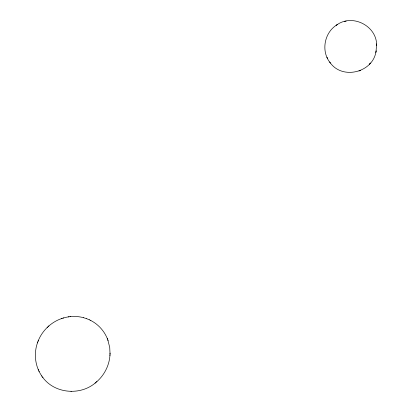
<?xml version="1.0" encoding="UTF-8"?>
<svg xmlns="http://www.w3.org/2000/svg" width="412" height="412" viewBox="0 0 412 412"><rect width="100%" height="100%" fill="white"/><g stroke="black" fill="none" stroke-linecap="round" stroke-linejoin="round"><path stroke-width="0.62" d="M376.578 44.784L376.017 51.629M96.377 382.048C104.339 375.291 109.438 365.217 109.989 354.773M110.03 353.851L109.726 347.517L107.856 340.008M109.958 355.51L110.066 353.125M330.151 62.696C342.403 80.077 372.582 72.543 375.986 51.763M375.811 52.571L376.192 50.831M37.719 342.14C33.521 353.305 34.994 366.52 41.973 376.264M38.043 341.275C42.142 330.635 51.16 322.019 61.991 318.435M37.441 342.866L38.321 340.549M369.27 64.339L369.827 63.716M369.914 63.618L370.476 62.995M47.148 327.525L47.684 327.035M48.395 326.376L48.915 325.902M41.715 375.904C53.138 393.568 79.98 396.318 95.579 382.707M95.064 383.145L96.908 381.605M336.784 24.931C324.151 32.677 320.768 51.685 330.434 63.067M336.887 24.869C352.548 13.39 377.212 26.136 376.619 45.608M336.094 25.384L337.567 24.421M359.027 70.993L360.613 70.364M63.077 318.09C69.613 316.071 76.714 315.891 83.337 317.637M61.491 318.594L63.546 317.935M346.142 21.089L344.561 21.455M68.361 316.874L68.763 316.828M69.999 316.668L70.364 316.622M70.993 391.39L71.266 391.4M83.255 317.616L86.365 318.574M86.355 318.569L89.353 319.8M90.717 320.464C98.818 324.584 105.137 331.974 108.062 340.564M89.296 319.774L90.805 320.51M329.631 62.016L329.94 62.418M42.719 377.279L42.956 377.613M326.927 57.273L327.221 57.901M327.293 58.046L327.571 58.643M38.223 369.518L38.46 370.022M38.929 371.063L39.155 371.542M107.285 338.504L107.486 339.04M376.532 43.899L376.573 44.702"/></g></svg>
